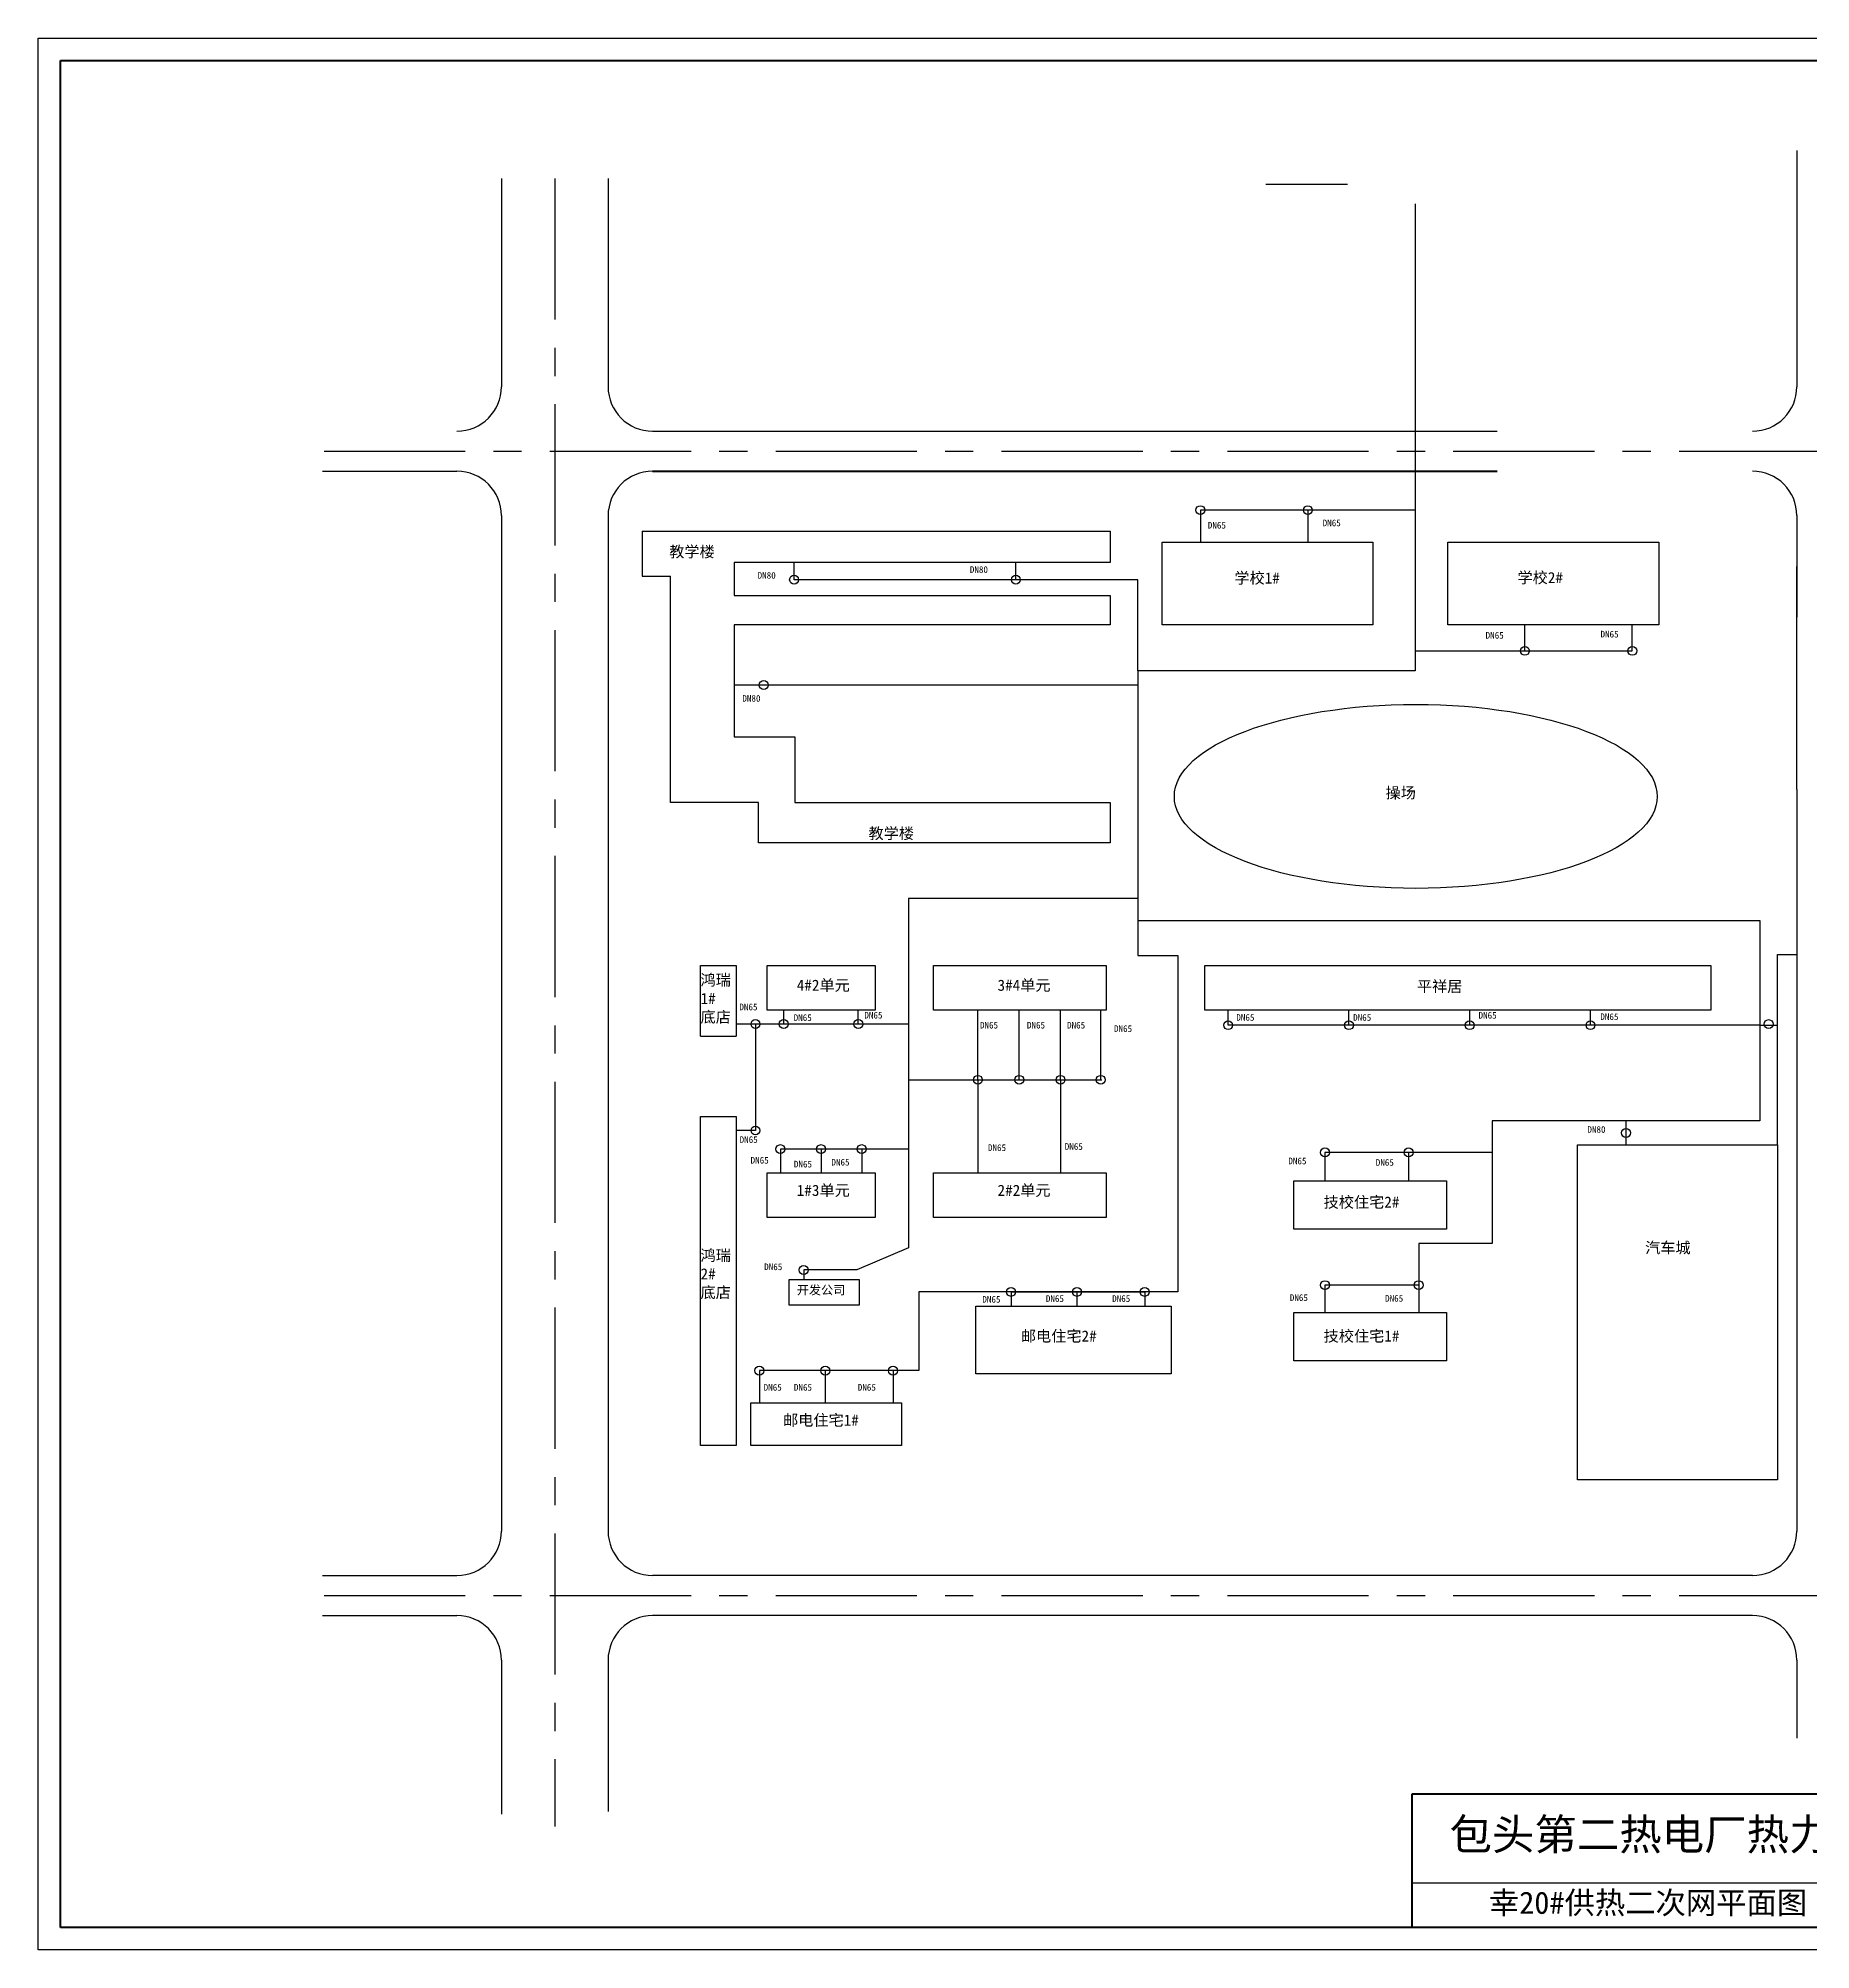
# Model space of a CAD drawing. Header units: millimetres. Extents: x 710 to 1840, y -171 to 1894.
# Drawn here: x 711.5 to 1110.2, y -170.7 to 259.3 of the extents above; entities that cross this region are included whole.
import ezdxf

# ---------------------------------------------------------------- set-up
doc = ezdxf.new("R2010")
doc.units = ezdxf.units.MM
doc.linetypes.add('CENTER', pattern=[50.8, 31.75, -6.35, 6.35, -6.35])
for name, color, linetype in [('围栏', 3, 'Continuous'), ('幸14', 1, 'Continuous'), ('幸20', 7, 'Continuous'), ('边长', 1, 'Continuous')]:
    doc.layers.add(name, color=color, linetype=linetype)
doc.layers.add('管道', color=7, linetype='Continuous', lineweight=50)

msp = doc.modelspace()

# ---------------------------------------------------------------- linework, layer by layer
at = {"lineweight": 40}
for p, q in [((716.53, -165.71), (716.53, 254.29)), ((716.53, 254.29), (1310.53, 254.29)), ((1310.53, -135.71), (1020.53, -135.71)), ((1020.53, -135.71), (1020.53, -165.71)), ((1310.53, -165.71), (716.53, -165.71))]:
    msp.add_line(p, q, dxfattribs=at)
for p, q in [((1107.11, 234.01), (1107.11, 180.9)), ((815.71, 227.74), (815.71, 180.9)), ((839.71, 227.74), (839.71, 180.9)), ((849.71, 170.9), (1039.67, 170.9)), ((775.47, 161.9), (805.71, 161.9)), ((839.71, 151.9), (839.71, 51.26)), ((1107.11, 151.9), (1107.11, 129.08)), ((815.71, 122.5), (815.71, -76.53)), ((839.71, 2.86), (839.71, -76.53)), ((775.47, -86.53), (805.71, -86.53)), ((1097.11, -86.53), (849.71, -86.53)), ((775.47, -95.53), (805.71, -95.53)), ((1097.11, -95.53), (849.71, -95.53)), ((815.71, -105.53), (815.71, -140.19)), ((839.71, -105.53), (839.71, -139.57)), ((1107.11, -105.53), (1107.11, -123.12)), ((1310.53, -155.71), (1020.53, -155.71))]:
    msp.add_line(p, q)
at = {"color": 3, "linetype": 'CENTER'}
for p, q in [((775.81, 166.4), (1183.71, 166.4)), ((775.81, -91.03), (1183.71, -91.03))]:
    msp.add_line(p, q, dxfattribs=at)
for centre, start, end in [((805.71, 180.9), 270, 0), ((849.71, 180.9), 180, 270), ((1097.11, 180.9), 270, 0), ((805.71, 151.9), 0, 90), ((849.71, 151.9), 90, 180), ((1097.11, 151.9), 0, 90), ((805.71, -76.53), 270, 0), ((849.71, -76.53), 180, 270), ((1097.11, -76.53), 270, 0), ((805.71, -105.53), 0, 90), ((849.71, -105.53), 90, 180), ((1097.11, -105.53), 0, 90)]:
    msp.add_arc(centre, 10, start, end)
at = {"layer": '围栏', "linetype": 'CENTER'}
msp.add_line((827.71, 227.74), (827.71, -142.97), dxfattribs=at)
at = {"layer": '幸14', "color": 0}
for centre in [(972.94, 153.14), (997.1, 153.14), (881.55, 137.49), (931.42, 137.49), (1045.93, 121.48), (1070.09, 121.48), (874.72, 113.79), (872.86, 37.54), (879.22, 37.54), (895.99, 37.54), (979.19, 37.27), (1006.35, 37.27), (1033.52, 37.27), (1060.68, 37.27), (1100.76, 37.52), (922.89, 24.99), (932.19, 24.99), (941.48, 24.99), (950.52, 24.99), (872.86, 13.59), (1068.67, 13.04), (878.46, 9.4), (887.6, 9.4), (896.75, 9.4), (1000.96, 8.66), (1019.77, 8.66), (883.7, -17.79), (1000.96, -21.2), (1022.04, -21.2), (930.34, -22.72), (945.18, -22.72), (960.41, -22.72), (873.73, -40.43), (888.57, -40.43), (903.8, -40.43)]:
    msp.add_circle(centre, 1, dxfattribs=at)
at = {"layer": '幸20'}
for p, q in [((1021.28, 222.04), (1021.28, 117)), ((815.71, 151.9), (815.71, 122.5)), ((1021.28, 153.14), (972.93, 153.14)), ((972.94, 153.14), (972.94, 145.96)), ((997.1, 153.14), (997.1, 145.96)), ((847.36, 148.39), (868.1, 148.39)), ((847.36, 148.39), (952.66, 148.39)), ((847.36, 148.39), (847.36, 138.31)), ((952.66, 148.39), (952.66, 141.35)), ((847.36, 138.31), (853.76, 138.31)), ((853.76, 87.39), (853.76, 138.31)), ((952.66, 141.35), (868.1, 141.35)), ((868.1, 141.35), (868.1, 133.9)), ((881.55, 137.49), (881.55, 141.35)), ((931.42, 137.49), (931.42, 141.35)), ((1107.11, 90.29), (1107.11, 140.49)), ((868.1, 133.9), (952.66, 133.9)), ((958.88, 137.49), (881.55, 137.49)), ((952.66, 133.9), (952.66, 127.36)), ((958.88, 117), (958.88, 137.49)), ((868.1, 127.36), (868.1, 102.13)), ((952.66, 127.36), (868.1, 127.36)), ((1045.93, 121.48), (1045.93, 127.36)), ((1070.09, 121.48), (1070.09, 127.36)), ((815.71, 122.5), (815.71, 43.58)), ((1021.28, 121.48), (1021.28, 121.48)), ((1021.28, 121.48), (1070.09, 121.48)), ((1021.28, 117), (958.88, 117)), ((958.88, 117), (958.88, 52.96)), ((874.72, 113.79), (868.1, 113.79)), ((958.88, 113.79), (874.72, 113.79)), ((958.88, 113.79), (958.88, 113.79)), ((868.1, 102.13), (881.69, 102.13)), ((873.54, 102.13), (881.69, 102.13)), ((881.69, 102.13), (881.69, 87.39)), ((881.69, 102.13), (881.69, 87.39)), ((873.54, 87.39), (853.76, 87.39)), ((873.54, 78.47), (873.54, 87.39)), ((873.54, 78.32), (873.54, 87.39)), ((881.69, 87.39), (952.66, 87.39)), ((952.66, 87.39), (952.66, 78.32)), ((1107.11, 90.29), (1107.11, -76.53)), ((952.66, 78.32), (873.54, 78.32)), ((958.88, 65.76), (907.29, 65.76)), ((907.29, 65.76), (907.29, 13.18)), ((958.88, 60.83), (1098.76, 60.83)), ((1098.76, 60.83), (1098.76, 25.88)), ((958.88, 52.96), (967.85, 52.96)), ((967.85, 52.96), (967.85, -22.72)), ((1102.75, 10.34), (1102.75, 53.2)), ((1102.75, 53.2), (1107.11, 53.2)), ((839.71, 51.26), (839.71, 2.86)), ((879.22, 37.54), (879.22, 40.68)), ((895.99, 37.54), (895.99, 40.68)), ((922.89, 24.99), (922.89, 40.68)), ((932.19, 24.99), (932.19, 40.68)), ((941.48, 24.99), (941.48, 40.68)), ((950.52, 24.99), (950.52, 40.68)), ((979.19, 37.27), (979.19, 40.68)), ((1006.35, 37.27), (1006.35, 40.68)), ((1033.52, 37.27), (1033.52, 40.68)), ((1060.68, 37.27), (1060.68, 40.68)), ((860.5, 34.77), (868.5, 34.77)), ((872.86, 37.54), (868.5, 37.54)), ((907.29, 37.54), (872.86, 37.54)), ((872.86, 37.54), (872.86, 13.59)), ((907.29, 37.54), (907.29, 37.54)), ((1098.76, 37.27), (979.19, 37.27)), ((1098.76, 37.27), (1102.75, 37.27)), ((907.29, 33.81), (907.29, 33.81)), ((1098.76, 25.88), (1098.76, 15.73)), ((907.29, 24.99), (907.29, 24.99)), ((907.29, 24.99), (950.77, 24.99)), ((907.29, 21.95), (907.29, 21.95)), ((922.89, 24.99), (922.89, 4.09)), ((932.19, 24.99), (950.77, 24.99)), ((941.48, 24.99), (941.48, 4.09)), ((860.5, 16.73), (868.5, 16.73)), ((872.86, 13.59), (868.5, 13.59)), ((907.29, 13.18), (907.29, -12.78)), ((1098.76, 15.73), (1038.59, 15.73)), ((1038.59, 15.73), (1038.59, -11.8)), ((1068.67, 15.73), (1068.67, 10.34)), ((907.29, 9.4), (878.46, 9.4)), ((878.46, 9.4), (878.46, 4.09)), ((887.6, 9.4), (887.6, 4.09)), ((896.75, 9.4), (896.75, 4.09)), ((907.29, 9.4), (907.29, 9.4)), ((1038.59, 8.66), (1000.96, 8.66)), ((1000.96, 8.66), (1000.96, 2.25)), ((1019.77, 8.66), (1019.77, 2.25)), ((1057.78, 10.34), (1102.75, 10.34)), ((1057.78, -65.03), (1057.78, 10.34)), ((1102.75, 10.34), (1102.75, -65.03)), ((907.29, -12.78), (895.64, -17.79)), ((1038.59, -11.8), (1022.04, -11.8)), ((1022.04, -11.8), (1022.04, -21.2)), ((895.64, -17.79), (883.7, -17.79)), ((883.7, -17.79), (883.7, -19.9)), ((1022.04, -21.2), (1000.96, -21.2)), ((1000.96, -21.2), (1000.96, -27.34)), ((1022.04, -21.2), (1022.04, -27.34)), ((967.85, -22.72), (909.57, -22.72)), ((909.57, -22.72), (909.57, -40.43)), ((930.34, -22.72), (960.41, -22.72)), ((930.34, -22.72), (930.34, -25.94)), ((945.18, -22.72), (945.18, -25.94)), ((960.41, -22.72), (960.41, -25.94)), ((909.57, -40.43), (873.73, -40.43)), ((873.73, -40.43), (873.73, -47.66)), ((888.57, -40.43), (888.57, -47.66)), ((903.8, -40.43), (903.8, -47.66)), ((1102.75, -65.03), (1057.78, -65.03))]:
    msp.add_line(p, q, dxfattribs=at)
for points in [[(964.31, 145.96), (1011.71, 145.96), (1011.71, 127.36), (964.31, 127.36)], [(1028.63, 145.96), (1076.02, 145.96), (1076.02, 127.36), (1028.63, 127.36)], [(875.46, 50.74), (899.75, 50.74), (899.75, 40.68), (875.46, 40.68)], [(912.92, 50.74), (951.72, 50.74), (951.72, 40.68), (912.92, 40.68)], [(973.93, 50.74), (1087.73, 50.74), (1087.73, 40.68), (973.93, 40.68)], [(875.46, 4.09), (899.75, 4.09), (899.75, -5.97), (875.46, -5.97)], [(912.92, 4.09), (951.72, 4.09), (951.72, -5.97), (912.92, -5.97)], [(993.94, 2.25), (1028.28, 2.25), (1028.28, -8.62), (993.94, -8.62)], [(880.42, -19.9), (896.19, -19.9), (896.19, -25.74), (880.42, -25.74)], [(922.45, -25.94), (966.4, -25.94), (966.4, -41.12), (922.45, -41.12)], [(993.94, -27.34), (1028.28, -27.34), (1028.28, -38.22), (993.94, -38.22)], [(871.83, -47.66), (905.7, -47.66), (905.7, -57.25), (871.83, -57.25)]]:
    msp.add_lwpolyline(points, close=True, dxfattribs=at)
for points in [[(860.5, 34.77), (860.5, 50.74), (868.5, 50.74), (868.5, 34.77)], [(868.5, 16.73), (868.5, -57.25), (860.5, -57.25), (860.5, 16.73)]]:
    msp.add_lwpolyline(points, dxfattribs=at)
msp.add_ellipse((1021.39, 88.74), major_axis=(-54.31, 0), ratio=0.380973, dxfattribs=at)
at = {"layer": '管道', "color": 0}
msp.add_line((849.71, 161.9), (1039.67, 161.9), dxfattribs=at)
at = {"layer": '边长'}
for p, q in [((711.53, 259.29), (1315.53, 259.29)), ((711.53, -170.71), (711.53, 259.29)), ((1315.53, -170.71), (711.53, -170.71))]:
    msp.add_line(p, q, dxfattribs=at)
at = {"layer": '边长', "color": 2}
msp.add_line((1006.06, 226.39), (987.65, 226.39), dxfattribs=at)

# ---------------------------------------------------------------- texts
at = {"attachment_point": 1}
for s, insert, char_height, width in [('{\\fSimHei|b0|i0|c134|p2;包头第二热电厂热力部}', (1028.97, -141.25), 7, 133.3392), ('{\\fSimSun|b0|i0|c134|p54;幸20#供热二次网平面图}', (1037.83, -157.62), 5, 145.2356)]:
    msp.add_mtext(s, dxfattribs=dict(at, insert=insert, char_height=char_height, width=width))
at = {"layer": '幸20', "char_height": 1.5, "width": 8.241, "attachment_point": 1}
for s, insert in [('DN65', (1000.44, 151.01)), ('DN65', (974.6, 150.49)), ('DN80', (873.34, 139.2)), ('DN80', (921.07, 140.52)), ('DN65', (1037.09, 125.73)), ('DN65', (1062.93, 125.99)), ('DN80', (869.91, 111.55)), ('DN65', (869.24, 42.13)), ('DN65', (881.45, 39.73)), ('DN65', (897.35, 40.28)), ('DN65', (981.02, 39.77)), ('DN65', (1007.29, 39.77)), ('DN65', (1035.5, 40.25)), ('DN65', (1062.9, 39.93)), ('DN65', (923.35, 38.03)), ('DN65', (933.92, 38.03)), ('DN65', (942.94, 38.03)), ('DN65', (953.5, 37.26)), ('DN80', (1059.99, 14.57)), ('DN65', (869.29, 12.29)), ('DN65', (925.15, 10.48)), ('DN65', (942.42, 10.74)), ('DN65', (871.76, 7.64)), ('DN65', (881.5, 6.77)), ('DN65', (889.94, 7.21)), ('DN65', (992.72, 7.49)), ('DN65', (1012.38, 7.16)), ('DN65', (874.82, -16.32)), ('DN65', (923.89, -23.63)), ('DN65', (938.17, -23.47)), ('DN65', (953.09, -23.47)), ('DN65', (993.04, -23.26)), ('DN65', (1014.48, -23.42)), ('DN65', (874.7, -43.44)), ('DN65', (881.5, -43.44)), ('DN65', (895.87, -43.44))]:
    msp.add_mtext(s, dxfattribs=dict(at, insert=insert))
at = {"layer": '幸20', "attachment_point": 1}
for s, insert, char_height in [('{\\fSimSun|b0|i0|c134|p2;教学楼}', (853.46, 145.04), 2.5), ('{\\fSimSun|b0|i0|c134|p2;学校1#}', (980.59, 139.12), 2.5), ('{\\fSimSun|b0|i0|c134|p2;学校2#}', (1044.27, 139.21), 2.5), ('{\\fSimSun|b0|i0|c134|p2;操场}', (1014.6, 90.81), 2.5), ('{\\fSimSun|b0|i0|c134|p2;教学楼}', (898.29, 81.67), 2.5), ('{\\fSimSun|b0|i0|c134|p2;鸿瑞\\P1#\\P底店}', (860.5, 48.71), 2.5), ('{\\fSimSun|b0|i0|c134|p2;4#2单元}', (882.15, 47.52), 2.5), ('{\\fSimSun|b0|i0|c134|p2;3#4单元}', (927.31, 47.52), 2.5), ('{\\fSimSun|b0|i0|c134|p2;平祥居}', (1021.64, 47.26), 2.5), ('{\\fSimSun|b0|i0|c134|p2;1#3单元}', (882.15, 1.38), 2.5), ('{\\fSimSun|b0|i0|c134|p2;2#2单元}', (927.31, 1.38), 2.5), ('{\\fSimSun|b0|i0|c134|p2;技校住宅2#}', (1000.66, -1.27), 2.5), ('{\\fSimSun|b0|i0|c134|p2;鸿瑞\\P2#\\P底店}', (860.5, -13.25), 2.5), ('{\\fSimSun|b0|i0|c134|p2;汽车城}', (1072.97, -11.53), 2.5), ('{\\fSimSun|b0|i0|c134|p2;开发公司}', (882.15, -21.29), 2), ('{\\fSimSun|b0|i0|c134|p2;邮电住宅2#}', (932.56, -31.4), 2.5), ('{\\fSimSun|b0|i0|c134|p2;技校住宅1#}', (1000.66, -31.4), 2.5), ('{\\fSimSun|b0|i0|c134|p2;邮电住宅1#}', (879.07, -50.31), 2.5)]:
    msp.add_mtext_dynamic_manual_height_columns(s, width=20.0356, gutter_width=12.5, heights=[0], dxfattribs=dict(at, insert=insert, char_height=char_height))

doc.saveas('drawing.dxf')
